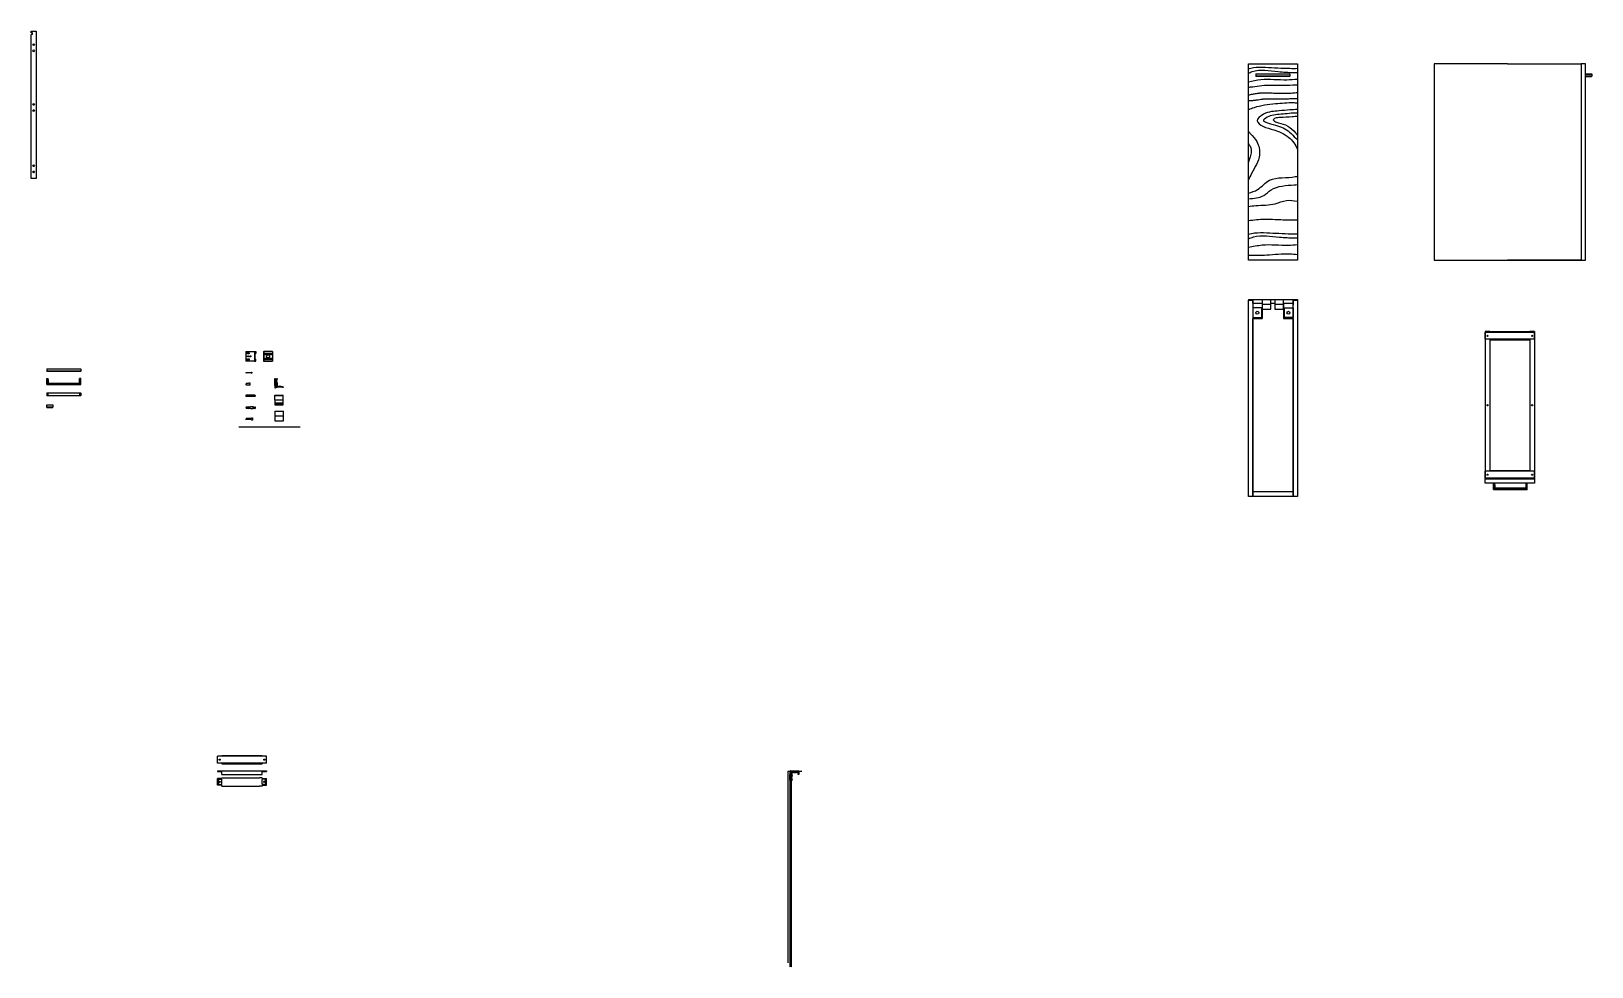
# Model space of a CAD drawing. Header units: millimetres. Extents: x 4413 to 32800, y 1732 to 26183.
# Drawn here: x 10800 to 17160, y 6901 to 10714 of the extents above; entities that cross this region are included whole.
import ezdxf

# ---------------------------------------------------------------- set-up
doc = ezdxf.new("R2010")
doc.units = ezdxf.units.MM

# ---------------------------------------------------------------- blocks, each defined once
blk = doc.blocks.new('TRAMA')
at = {"color": 31}
for points in [[(8883.4, 9688.9), (8899.9, 9696.2), (9006, 9696), (9067.2, 9692.8), (9084.6, 9692.8)], [(8884, 9707.2), (8904.4, 9712.6), (8953.6, 9713.7), (9053.5, 9709.5), (9084, 9709.5)], [(8884, 9655.1), (8935.5, 9663.9), (9041.4, 9663.2), (9084, 9665.6)], [(8884, 9632.9), (8901.7, 9634.6), (8939.1, 9639.8), (9029.3, 9640.4), (9076.9, 9642.3), (9084, 9642.3)], [(9084, 9567.7), (9068.2, 9568.4), (8994.3, 9564.2), (8907.2, 9548.9), (8884, 9540.6)], [(9084, 9541.4), (9052.4, 9540.2), (9009.6, 9536.2), (8945.5, 9522.2), (8920.1, 9495.5), (8942.8, 9474.1), (8987.6, 9458.8), (9048.4, 9428.1), (9083.8, 9380), (9084, 9379.5)], [(9084, 9526.9), (9067.8, 9526.9), (9033, 9523.5), (8972.9, 9515.5), (8949.5, 9502.8), (8945.5, 9498.8), (8962.2, 9487.5), (9033, 9463.4), (9084, 9417.6)], [(9084, 9513.6), (9063.2, 9511.9), (9013.1, 9508.9), (8991.2, 9504.7), (8985.7, 9499.1), (8990.4, 9494), (9007.1, 9487.6), (9044.3, 9474.3), (9076.4, 9446.9), (9084, 9436.8)], [(8884, 9452.8), (8892.8, 9442.9), (8918.1, 9411.1), (8929.6, 9357), (8897.2, 9281.4), (8884, 9254.6)], [(8884, 9402.9), (8891.3, 9392.1), (8895.7, 9365), (8889.8, 9344.5), (8884, 9327.8)], [(8884, 9200.2), (8921.5, 9215.8), (8970.3, 9253.3), (9075.4, 9268.3), (9084, 9270.5)], [(8884, 9178.3), (8946.7, 9191.5), (8976.8, 9214.1), (9070.9, 9234.8), (9084, 9236.1)], [(8884, 9146.4), (8914.7, 9150.2), (8993.7, 9157.7), (9038.9, 9170.9), (9084, 9167.8)], [(8884, 9089), (8949.5, 9095.5), (8993.4, 9094), (9055.2, 9091.8), (9084, 9091.7)], [(8884, 9033.1), (8909.5, 9038.5), (8958.7, 9039.7), (9058.7, 9035.4), (9084, 9035.4)], [(8884, 9014.8), (8905, 9022.2), (9011.1, 9021.9), (9072.3, 9018.8), (9084, 9018.7)], [(8884, 8980.2), (8940.6, 8989.8), (9046.5, 8989.2), (9084, 8991)], [(8884, 8948.8), (8958.7, 8949), (9053.3, 8953.7), (9084, 8950.9)]]:
    blk.add_spline(points, degree=3, dxfattribs=at)
for points, knots in [([(8884, 9601.2), (8885.1, 9601.4), (8891, 9602.6), (8902.4, 9604.9), (8907.9, 9605.9), (8918.4, 9607.6), (8923.5, 9608.3), (8929.3, 9608.9), (8930.2, 9608.9), (8932.2, 9609.1), (8933.2, 9609.2), (8936.3, 9609.4), (8938.3, 9609.5), (8944.6, 9609.8), (8948.9, 9609.8), (8960.3, 9609.8), (8967.6, 9609.7), (8982.7, 9609.1), (8990.6, 9608.8), (9007, 9608.2), (9015.5, 9607.9), (9027.6, 9607.9), (9030.9, 9607.9), (9037.5, 9608), (9040.8, 9608.1), (9050.7, 9608.4), (9057.3, 9608.8), (9065.5, 9609.4), (9067.1, 9609.5), (9071.9, 9610), (9075.1, 9610.3), (9079.3, 9610.7), (9080.5, 9610.8), (9084, 9610.9)], [0, 0, 0, 0, 18.755468, 18.755468, 37.510937, 37.510937, 56.266405, 56.266405, 60.086331, 60.086331, 63.906257, 63.906257, 71.54611, 71.54611, 86.825814, 86.825814, 110.53599, 110.53599, 134.246166, 134.246166, 157.956342, 157.956342, 166.728392, 166.728392, 175.500443, 175.500443, 193.044544, 193.044544, 197.275846, 197.275846, 205.73845, 205.73845, 208.690639, 208.690639, 208.690639, 208.690639]), ([(8884, 9577.5), (8888.1, 9577.7), (8890.6, 9577.9), (8895, 9578.3), (8896.8, 9578.5), (8900, 9578.8), (8901.3, 9578.9), (8903.9, 9579.2), (8905.1, 9579.3), (8907, 9579.5), (8907.8, 9579.6), (8909.3, 9579.8), (8910.1, 9579.9), (8912.3, 9580.2), (8913.8, 9580.4), (8918.1, 9581), (8920.9, 9581.4), (8927.8, 9582.4), (8931.7, 9583), (8936.8, 9583.7), (8938.3, 9583.9), (8940.7, 9584.3), (8941.8, 9584.4), (8943.3, 9584.6), (8943.9, 9584.6), (8944.8, 9584.7), (8945.2, 9584.8), (8946.1, 9584.8), (8946.5, 9584.9), (8947.7, 9585), (8948.6, 9585.1), (8951.1, 9585.3), (8952.8, 9585.4), (8958.1, 9585.6), (8961.8, 9585.7), (8971.4, 9585.9), (8977.6, 9585.8), (8990.7, 9585.5), (8997.5, 9585.3), (9011.8, 9585), (9019.2, 9584.9), (9029.3, 9585), (9031.6, 9585.1), (9036.2, 9585.2), (9038.5, 9585.3), (9045.1, 9585.6), (9049.4, 9585.8), (9059, 9586.3), (9064.3, 9586.6), (9070.7, 9586.8), (9072.1, 9586.9), (9074.4, 9586.9), (9075.2, 9587), (9076.5, 9587), (9077, 9587), (9078.5, 9587), (9079.6, 9587), (9081.7, 9587), (9082.8, 9587), (9084, 9587), (9084, 9587), (9084, 9587)], [0, 0, 0, 0, 7.426073, 7.426073, 12.355891, 12.355891, 15.943599, 15.943599, 18.978993, 18.978993, 20.901222, 20.901222, 22.823452, 22.823452, 26.667911, 26.667911, 34.35683, 34.35683, 46.791949, 46.791949, 51.838335, 51.838335, 55.733243, 55.733243, 57.919106, 57.919106, 59.570362, 59.570362, 61.221617, 61.221617, 64.524128, 64.524128, 71.12915, 71.12915, 84.339193, 84.339193, 104.731051, 104.731051, 125.122909, 125.122909, 145.514768, 145.514768, 151.617123, 151.617123, 157.719479, 157.719479, 169.924191, 169.924191, 186.455496, 186.455496, 191.499083, 191.499083, 194.37737, 194.37737, 196.201836, 196.201836, 199.85077, 199.85077, 203.499703, 203.499703, 207.889657, 207.889657, 207.889657, 207.889657])]:
    blk.add_open_spline(points, degree=3, knots=knots, dxfattribs=at)

msp = doc.modelspace()

# ---------------------------------------------------------------- hatches: boundary and pattern name
h = msp.add_hatch()
h.set_pattern_fill('ANSI31', color=8, scale=1.4)
h.set_pattern_definition([(45, (-4120.059, -2897.8633), (-3.1430896, 3.1430896), [])])
h.paths.add_polyline_path([(13896.5, 6901.3), (13892.5, 6901.3), (13892.5, 7681.3), (13896.5, 7681.3)])

# ---------------------------------------------------------------- linework, layer by layer
at = {"color": 7}
for p, q in [((10799.8, 10706.8), (10799.8, 10713.8)), ((10799.8, 10713.8), (10810.8, 10713.8)), ((10805.4, 10706.8), (10799.8, 10706.8)), ((10805.4, 10699.8), (10799.8, 10699.8)), ((10805.4, 10699.8), (10805.4, 10706.8)), ((15760.2, 10580.2), (15791.2, 10580.2)), ((17134.9, 10580.2), (17116.9, 10580.2)), ((17116.9, 10580.2), (17116.9, 9780.2)), ((17134.9, 9780.2), (17134.9, 10580.2)), ((15791.2, 10539.2), (15792.2, 10540.2)), ((15791.2, 10539.2), (15791.2, 10530.2)), ((15792.2, 10529.2), (15791.2, 10530.2)), ((15929.2, 10539.2), (15928.2, 10540.2)), ((15928.2, 10529.2), (15929.2, 10530.2)), ((15929.2, 10539.2), (15929.2, 10530.2)), ((17134.9, 10529.2), (17134.9, 10540.2)), ((17134.9, 10540.2), (17134.9, 10539.2)), ((17134.9, 10540.2), (17158.9, 10540.2)), ((17134.9, 10529.2), (17158.9, 10529.2)), ((17159.9, 10539.2), (17158.9, 10540.2)), ((17158.9, 10529.2), (17159.9, 10530.2)), ((17159.9, 10539.2), (17159.9, 10530.2)), ((16516.9, 9780.2), (17134.9, 9780.2)), ((17116.9, 9780.2), (17134.9, 9780.2)), ((15760.2, 9620.4), (15960.2, 9620.4)), ((15760.2, 9620.4), (15760.2, 9617.4)), ((15760.2, 8817.4), (15760.2, 9617.4)), ((15760.2, 9617.4), (15778.2, 9617.4)), ((15760.2, 9617.4), (15778.2, 9617.4)), ((15778.2, 9617.4), (15778.2, 8817.4)), ((15778.2, 9605.4), (15778.2, 9617.4)), ((15778.2, 9605.4), (15817, 9605.4)), ((15817, 9620.4), (15852, 9620.4)), ((15817, 9620.4), (15817, 9581.4)), ((15817, 9605.4), (15817, 9542.5)), ((15852, 9581.4), (15852, 9620.4)), ((15852, 9605.4), (15868.4, 9605.4)), ((15868.4, 9620.4), (15903.4, 9620.4)), ((15868.4, 9620.4), (15868.4, 9581.4)), ((15903.4, 9581.4), (15903.4, 9620.4)), ((15903.4, 9605.4), (15903.4, 9542.5)), ((15903.4, 9605.4), (15942.2, 9605.4)), ((15942.2, 9617.4), (15942.2, 9597.4)), ((15942.2, 9617.4), (15960.2, 9617.4)), ((15942.2, 8817.4), (15942.2, 9617.4)), ((15942.2, 9617.4), (15960.2, 9617.4)), ((15942.2, 9605.4), (15942.2, 9617.4)), ((15960.2, 9620.4), (15960.2, 9617.4)), ((15960.2, 9620.4), (15960.2, 8817.4)), ((15960.2, 9617.4), (15960.2, 8817.4)), ((15778.2, 9586.6), (15778.2, 9546.6)), ((15778.2, 9586.6), (15779.2, 9586.6)), ((15778.2, 9546.6), (15779.2, 9546.6)), ((15778.2, 8837.4), (15778.2, 9542.5)), ((15778.2, 9542.5), (15817, 9542.5)), ((15814.2, 9586.6), (15779.2, 9586.6)), ((15779.2, 9546.6), (15814.2, 9546.6)), ((15814.2, 9586.6), (15814.2, 9546.6)), ((15817, 9581.4), (15852, 9581.4)), ((15868.4, 9581.4), (15903.4, 9581.4)), ((15903.4, 9542.5), (15942.2, 9542.5)), ((15906.2, 9586.6), (15906.2, 9546.6)), ((15906.2, 9586.6), (15941.2, 9586.6)), ((15941.2, 9546.6), (15906.2, 9546.6)), ((15942.2, 9586.6), (15941.2, 9586.6)), ((15942.2, 9546.6), (15941.2, 9546.6)), ((15942.2, 9586.6), (15942.2, 9546.6)), ((15942.2, 9542.5), (15942.2, 8837.4)), ((16725.9, 9489.6), (16725.9, 8889.6)), ((16725.9, 9458.6), (16725.9, 9486.6)), ((16743.9, 9489.6), (16907.9, 9489.6)), ((16743.9, 9489.6), (16743.9, 9486.6)), ((16743.9, 9489.6), (16743.9, 9486.6)), ((16907.9, 9489.6), (16907.9, 9486.6)), ((16907.9, 9489.6), (16907.9, 9486.6)), ((16925.9, 9489.6), (16925.9, 8889.6)), ((16925.9, 9458.6), (16925.9, 9486.6)), ((16743.9, 9458.6), (16743.9, 9455.6)), ((16743.9, 9458.6), (16743.9, 8920.6)), ((16907.9, 9458.6), (16907.9, 9455.6)), ((16907.9, 9458.6), (16907.9, 8920.6)), ((11675, 9408.8), (11675, 9368.8)), ((11675, 9408.8), (11710, 9408.8)), ((11710, 9368.8), (11675, 9368.8)), ((11710, 9408.8), (11710, 9368.8)), ((11710, 9408.8), (11715, 9408.8)), ((11710, 9368.8), (11715, 9368.8)), ((11711, 9407.3), (11713.5, 9407.3)), ((11711, 9407.3), (11711, 9370.3)), ((11711, 9370.3), (11713.5, 9370.3)), ((11713.5, 9407.3), (11713.5, 9400.8)), ((11713.5, 9400.8), (11715, 9400.8)), ((11713.5, 9370.3), (11713.5, 9376.8)), ((11713.5, 9376.8), (11715, 9376.8)), ((11715, 9408.8), (11715, 9400.8)), ((11715, 9368.8), (11715, 9376.8)), ((11746.6, 9408.8), (11746.6, 9368.8)), ((11746.6, 9408.8), (11747.6, 9408.8)), ((11746.6, 9368.8), (11747.6, 9368.8)), ((11782.6, 9408.8), (11747.6, 9408.8)), ((11747.6, 9408.8), (11747.6, 9368.8)), ((11747.6, 9368.8), (11782.6, 9368.8)), ((11782.6, 9408.8), (11782.6, 9368.8)), ((10863.5, 9336.8), (10864.5, 9337.8)), ((10863.5, 9336.8), (10863.5, 9327.8)), ((10864.5, 9326.8), (10863.5, 9327.8)), ((10863.5, 9273.6), (10863.5, 9298.6)), ((10863.5, 9298.6), (10868.5, 9298.6)), ((10868.5, 9278.6), (10868.5, 9298.6)), ((10868.5, 9292.6), (10868.5, 9278.6)), ((11001.5, 9298.6), (10996.5, 9298.6)), ((10996.5, 9278.6), (10996.5, 9298.6)), ((10996.5, 9292.6), (10996.5, 9278.6)), ((11001.5, 9336.8), (11000.5, 9337.8)), ((11000.5, 9326.8), (11001.5, 9327.8)), ((11001.5, 9336.8), (11001.5, 9327.8)), ((11001.5, 9273.6), (11001.5, 9298.6)), ((11001.5, 9298.6), (11001.5, 9298.6)), ((11675, 9322.3), (11676, 9323.3)), ((11675, 9322.3), (11676, 9321.3)), ((11676, 9323.3), (11698, 9323.3)), ((11698, 9321.3), (11676, 9321.3)), ((11698, 9324.3), (11698.5, 9324.8)), ((11698, 9324.3), (11698, 9323.3)), ((11698, 9321.3), (11698, 9320.3)), ((11698, 9320.3), (11698.5, 9319.8)), ((11698.5, 9324.8), (11699.6, 9324.8)), ((11698.5, 9319.8), (11699.6, 9319.8)), ((11699.6, 9324.8), (11699.6, 9319.8)), ((11792, 9278.2), (11792, 9298.2)), ((11792, 9298.2), (11794, 9298.2)), ((11794, 9298.2), (11794, 9278.2)), ((11801, 9298.2), (11802.7, 9298.2)), ((11802.7, 9298.2), (11802.7, 9297.1)), ((10863.5, 9273.6), (10868.5, 9278.6)), ((10863.5, 9273.6), (11001.5, 9273.6)), ((10863.5, 9273.6), (10864.5, 9273.6)), ((10863.5, 9238.5), (10864.5, 9239.5)), ((10863.5, 9238.5), (10863.5, 9229.5)), ((10864.5, 9238.5), (10863.5, 9238.5)), ((10864.5, 9228.5), (10863.5, 9229.5)), ((10996.5, 9278.6), (10868.5, 9278.6)), ((10868.5, 9228.5), (10868.5, 9239.5)), ((10996.5, 9278.6), (11001.5, 9273.6)), ((10996.5, 9239.5), (10996.5, 9228.5)), ((11001.5, 9238.5), (11000.5, 9239.5)), ((11000.5, 9238.5), (11001.5, 9238.5)), ((11000.5, 9228.5), (11001.5, 9229.5)), ((11001.5, 9238.5), (11001.5, 9229.5)), ((11675, 9275.8), (11676.2, 9278.3)), ((11675, 9275.8), (11676.2, 9273.3)), ((11676, 9230.4), (11675, 9229.4)), ((11675, 9229.4), (11675, 9226.4)), ((11676, 9225.4), (11675, 9226.4)), ((11686, 9278.3), (11676.2, 9278.3)), ((11676.2, 9278.3), (11676.2, 9278.3)), ((11676.2, 9273.3), (11686, 9273.3)), ((11676.2, 9273.3), (11676.2, 9273.3)), ((11686, 9279.3), (11688.5, 9280.3)), ((11686, 9278.3), (11686, 9279.3)), ((11686, 9272.3), (11686, 9273.3)), ((11686, 9272.3), (11688.5, 9271.3)), ((11688.5, 9280.3), (11691, 9280.3)), ((11691, 9271.3), (11688.5, 9271.3)), ((11691, 9280.3), (11691, 9271.3)), ((11710.9, 9230.4), (11711.9, 9229.4)), ((11710.9, 9225.4), (11711.9, 9226.4)), ((11711.9, 9229.4), (11711.9, 9226.4)), ((11794, 9259.2), (11792, 9278.2)), ((11792, 9230.5), (11827, 9230.5)), ((11792, 9229.4), (11792, 9230.5)), ((11792, 9229.4), (11827, 9229.4)), ((11794, 9278.2), (11801, 9278.2)), ((11796, 9259.2), (11794, 9259.2)), ((11796, 9259.2), (11796, 9274.2)), ((11796, 9274.2), (11801, 9274.2)), ((11796, 9274.2), (11796, 9259.2)), ((11799, 9262.2), (11799, 9265.1)), ((11799, 9265.1), (11801, 9265.1)), ((11802.6, 9262.2), (11799, 9262.2)), ((11801, 9265.1), (11801, 9274.2)), ((11802.7, 9279.3), (11802.6, 9265.1)), ((11827, 9262.2), (11823.4, 9262.2)), ((11823.5, 9265.1), (11827, 9265.1)), ((11827, 9265.1), (11827, 9262.2)), ((11827, 9229.4), (11827, 9230.5)), ((10863.5, 9180.9), (10863.5, 9191.9)), ((10863.5, 9191.9), (10863.5, 9190.9)), ((10863.5, 9191.9), (10887.5, 9191.9)), ((10863.5, 9180.9), (10887.5, 9180.9)), ((10888.5, 9190.9), (10887.5, 9191.9)), ((10887.5, 9180.9), (10888.5, 9181.9)), ((10888.5, 9190.9), (10888.5, 9181.9)), ((11675, 9179.9), (11676.2, 9182.4)), ((11675, 9179.9), (11676.2, 9177.4)), ((11683, 9182.4), (11676.2, 9182.4)), ((11676.2, 9177.4), (11683, 9177.4)), ((11683, 9182.4), (11683, 9184.9)), ((11683, 9184.9), (11684, 9183.7)), ((11683, 9177.4), (11683, 9182.4)), ((11683, 9174.9), (11683, 9177.4)), ((11683, 9174.9), (11684, 9176.2)), ((11684, 9183.7), (11694, 9183.7)), ((11694, 9176.2), (11684, 9176.2)), ((11704, 9183.7), (11694, 9183.7)), ((11694, 9176.2), (11704, 9176.2)), ((11705, 9184.9), (11704, 9183.7)), ((11705, 9174.9), (11704, 9176.2)), ((11705, 9182.4), (11705, 9184.9)), ((11705, 9184.9), (11705, 9181.9)), ((11705, 9177.4), (11705, 9182.4)), ((11705, 9181.9), (11711, 9181.9)), ((11705, 9174.9), (11705, 9177.9)), ((11705, 9177.9), (11711, 9177.9)), ((11705, 9174.9), (11705, 9177.4)), ((11711, 9181.9), (11711, 9183.4)), ((11711, 9183.4), (11712.5, 9183.4)), ((11711, 9177.9), (11711, 9176.4)), ((11711, 9176.4), (11712.5, 9176.4)), ((11712.5, 9183.4), (11712.5, 9176.4)), ((11792, 9211.6), (11792, 9191.5)), ((11792, 9211.6), (11827, 9211.6)), ((11792, 9199.1), (11827, 9199.1)), ((11792, 9197.4), (11827, 9197.4)), ((11792, 9194.5), (11827, 9194.5)), ((11792, 9191.5), (11827, 9191.5)), ((11793.2, 9165.7), (11828.2, 9165.7)), ((11793.2, 9165.7), (11793.2, 9126.7)), ((11827, 9191.5), (11827, 9211.6)), ((11828.2, 9126.7), (11828.2, 9165.7)), ((11646.5, 9102), (11896.5, 9102)), ((11675, 9133.5), (11676.2, 9136)), ((11675, 9133.5), (11676.2, 9131)), ((11676.2, 9136), (11676.2, 9136)), ((11698.2, 9136), (11676.2, 9136)), ((11676.2, 9131), (11676.2, 9131)), ((11698.2, 9131), (11676.2, 9131)), ((11698.2, 9137), (11699.2, 9138)), ((11698.2, 9136), (11698.2, 9137)), ((11698.2, 9130), (11698.2, 9131)), ((11698.2, 9130), (11699.2, 9129)), ((11699.2, 9138), (11701.2, 9138)), ((11701.2, 9129), (11699.2, 9129)), ((11701.2, 9138), (11701.2, 9129)), ((11793.2, 9126.7), (11828.2, 9126.7)), ((16725.9, 8892.6), (16725.9, 8920.6)), ((16743.9, 8923.6), (16907.9, 8923.6)), ((16743.9, 8923.6), (16743.9, 8920.6)), ((16743.9, 8923.6), (16743.9, 8920.6)), ((16907.9, 8923.6), (16907.9, 8920.6)), ((16907.9, 8923.6), (16907.9, 8920.6)), ((16925.9, 8892.6), (16925.9, 8920.6)), ((16725.9, 8889.6), (16925.9, 8889.6)), ((16725.9, 8871.6), (16725.9, 8889.6)), ((16925.9, 8871.6), (16725.9, 8871.6)), ((16743.9, 8892.6), (16743.9, 8889.6)), ((16743.9, 8892.6), (16743.9, 8889.6)), ((16759.2, 8846.6), (16759.2, 8871.6)), ((16759.2, 8871.6), (16764.2, 8871.6)), ((16759.2, 8846.6), (16764.2, 8851.6)), ((16759.2, 8846.6), (16897.2, 8846.6)), ((16759.2, 8846.6), (16760.2, 8846.6)), ((16764.2, 8851.6), (16764.2, 8871.6)), ((16764.2, 8865.6), (16764.2, 8851.6)), ((16892.2, 8851.6), (16764.2, 8851.6)), ((16897.2, 8871.6), (16892.2, 8871.6)), ((16892.2, 8851.6), (16892.2, 8871.6)), ((16892.2, 8865.6), (16892.2, 8851.6)), ((16892.2, 8851.6), (16897.2, 8846.6)), ((16897.2, 8846.6), (16897.2, 8871.6)), ((16897.2, 8871.6), (16897.2, 8871.6)), ((16907.9, 8892.6), (16907.9, 8889.6)), ((16907.9, 8892.6), (16907.9, 8889.6)), ((16925.9, 8889.6), (16925.9, 8871.6)), ((15778.2, 8817.4), (15760.2, 8817.4)), ((15778.2, 8817.4), (15778.2, 8837.4)), ((15778.2, 8837.4), (15942.2, 8837.4)), ((15778.2, 8837.4), (15942.2, 8837.4)), ((15942.2, 8817.4), (15778.2, 8817.4)), ((15942.2, 8837.4), (15942.2, 8817.4)), ((15960.2, 8817.4), (15942.2, 8817.4)), ((11558.7, 7731.3), (11558.7, 7759.3)), ((11576.7, 7762.3), (11576.7, 7759.3)), ((11740.7, 7762.3), (11740.7, 7759.3)), ((11758.7, 7731.3), (11758.7, 7759.3)), ((11558.7, 7700.3), (11758.7, 7700.3)), ((11558.7, 7700.3), (11558.7, 7697.3)), ((11558.7, 7697.3), (11576.7, 7697.3)), ((11576.7, 7731.3), (11576.7, 7728.3)), ((11576.7, 7685.3), (11576.7, 7697.3)), ((11740.7, 7731.3), (11740.7, 7728.3)), ((11740.7, 7685.3), (11740.7, 7697.3)), ((11740.7, 7697.3), (11758.7, 7697.3)), ((11758.7, 7700.3), (11758.7, 7697.3)), ((13892.5, 7700.3), (13890.5, 7681.3)), ((13894.5, 7700.3), (13892.5, 7700.3)), ((13894.5, 7700.3), (13894.5, 7685.3)), ((13894.5, 7700.3), (13928.5, 7700.3)), ((13894.5, 7700.3), (13894.5, 7685.3)), ((13894.5, 7685.3), (13894.5, 7700.3)), ((13925.5, 7697.3), (13897.5, 7697.3)), ((13897.5, 7697.3), (13897.5, 7685.3)), ((13901.1, 7697.3), (13897.5, 7697.3)), ((13897.5, 7697.3), (13897.5, 7694.3)), ((13925.5, 7697.3), (13921.9, 7697.3)), ((13925.5, 7685.3), (13925.5, 7697.3)), ((13925.5, 7694.3), (13925.5, 7697.3)), ((13928.5, 7700.3), (13928.5, 7685.3)), ((11558.7, 7640.8), (11558.7, 7668.8)), ((11562.7, 7654.8), (11562.7, 7663.8)), ((11562.7, 7654.8), (11562.7, 7645.8)), ((11564.7, 7665.8), (11574.7, 7665.8)), ((11564.7, 7643.8), (11574.7, 7643.8)), ((11576.7, 7685.3), (11740.7, 7685.3)), ((11576.7, 7668.8), (11576.7, 7671.8)), ((11576.7, 7645.8), (11576.7, 7663.8)), ((11576.7, 7637.8), (11576.7, 7640.8)), ((11740.7, 7671.8), (11730.1, 7671.8)), ((11740.7, 7637.8), (11730.1, 7637.8)), ((11740.7, 7668.8), (11740.7, 7671.8)), ((11740.7, 7645.8), (11740.7, 7663.8)), ((11740.7, 7640.8), (11740.7, 7637.8)), ((11752.7, 7665.8), (11742.7, 7665.8)), ((11752.7, 7643.8), (11742.7, 7643.8)), ((11754.7, 7654.8), (11754.7, 7663.8)), ((11754.7, 7654.8), (11754.7, 7645.8)), ((11758.7, 7640.8), (11758.7, 7668.8)), ((13890.5, 7681.3), (13890.5, 7661.3)), ((13890.5, 7661.3), (13892.5, 7661.3)), ((13892.5, 7661.3), (13892.5, 7681.3)), ((13892.5, 7681.3), (13899.5, 7681.3)), ((13894.5, 7685.3), (13899.5, 7685.3)), ((13897.5, 7694.3), (13899.5, 7694.3)), ((13899.5, 7694.3), (13899.5, 7685.3)), ((13899.5, 7661.3), (13901.2, 7661.3)), ((13901.2, 7680.2), (13901.1, 7694.3)), ((13901.2, 7661.3), (13901.2, 7662.4)), ((13922, 7694.3), (13925.5, 7694.3)), ((13928.5, 7685.3), (13925.5, 7685.3))]:
    msp.add_line(p, q, dxfattribs=at)
at = {"color": 8}
for p, q in [((17134.9, 10539.2), (17159.9, 10539.2)), ((17159.9, 10530.2), (17134.9, 10530.2)), ((11751.6, 9402.3), (11782.6, 9402.3)), ((11751.6, 9400.3), (11782.6, 9400.3)), ((11751.6, 9398.3), (11782.6, 9398.3)), ((11751.6, 9396.3), (11782.6, 9396.3)), ((11751.6, 9381.3), (11782.6, 9381.3)), ((11751.6, 9379.3), (11782.6, 9379.3)), ((11751.6, 9377.3), (11782.6, 9377.3)), ((11751.6, 9375.3), (11782.6, 9375.3)), ((10864.5, 9274.6), (10864.5, 9298.6)), ((11000.5, 9274.6), (11000.5, 9298.6)), ((10864.5, 9274.6), (11000.5, 9274.6)), ((11792, 9211.6), (11792, 9229.4)), ((11827, 9211.6), (11827, 9229.4)), ((10863.5, 9190.9), (10888.5, 9190.9)), ((10888.5, 9181.9), (10863.5, 9181.9)), ((11825.2, 9145.7), (11796.2, 9145.7)), ((16760.2, 8847.6), (16760.2, 8871.6)), ((16760.2, 8847.6), (16896.2, 8847.6)), ((16896.2, 8847.6), (16896.2, 8871.6))]:
    msp.add_line(p, q, dxfattribs=at)
at = {"color": 9}
for p, q in [((15849, 9600.4), (15820, 9600.4)), ((15900.4, 9600.4), (15871.4, 9600.4))]:
    msp.add_line(p, q, dxfattribs=at)
for p, q in [((13925.5, 7697.3), (13897.5, 7697.3)), ((13941.1, 7697.3), (13928.5, 7697.3))]:
    msp.add_line(p, q)
at = {"color": 1}
for p, q in [((13892.5, 6901.3), (13892.5, 7681.3)), ((13892.5, 7681.3), (13896.5, 7681.3)), ((13896.5, 7681.3), (13896.5, 6901.3))]:
    msp.add_line(p, q, dxfattribs=at)
at = {"color": 7}
for points in [[(10810.8, 10713.8), (10819.8, 10713.8), (10819.8, 10113.8), (10799.8, 10113.8), (10799.8, 10699.8)], [(15792.2, 10540.2), (15860.2, 10540.2), (15928.2, 10540.2)], [(15928.2, 10529.2), (15860.2, 10529.2), (15792.2, 10529.2)], [(16743.9, 9489.6), (16725.9, 9489.6)], [(16925.9, 9486.6), (16825.9, 9486.6), (16725.9, 9486.6)], [(16743.9, 9489.6), (16825.9, 9489.6), (16907.9, 9489.6)], [(16925.9, 9489.6), (16907.9, 9489.6)], [(16925.9, 9458.6), (16825.9, 9458.6), (16725.9, 9458.6)], [(16743.9, 9455.6), (16825.9, 9455.6), (16907.9, 9455.6)], [(10864.5, 9337.8), (10932.5, 9337.8), (11000.5, 9337.8)], [(11000.5, 9326.8), (10932.5, 9326.8), (10864.5, 9326.8)], [(10868.5, 9229.5), (10863.5, 9229.5)], [(10868.5, 9238.5), (10864.5, 9238.5)], [(11000.5, 9238.5), (10996.5, 9238.5)], [(11001.5, 9229.5), (10996.5, 9229.5)], [(11710.9, 9230.4), (11704.9, 9230.4), (11676, 9230.4)], [(11710.9, 9225.4), (11704.9, 9225.4), (11676, 9225.4)], [(16925.9, 8920.6), (16825.9, 8920.6), (16725.9, 8920.6)], [(16743.9, 8923.6), (16825.9, 8923.6), (16907.9, 8923.6)], [(16925.9, 8892.6), (16825.9, 8892.6), (16725.9, 8892.6)], [(16725.9, 8889.6), (16743.9, 8889.6)], [(16743.9, 8889.6), (16825.9, 8889.6), (16907.9, 8889.6)], [(16907.9, 8889.6), (16925.9, 8889.6)], [(11758.7, 7759.3), (11658.7, 7759.3), (11558.7, 7759.3)], [(11576.7, 7762.3), (11658.7, 7762.3), (11740.7, 7762.3)], [(11758.7, 7731.3), (11658.7, 7731.3), (11558.7, 7731.3)], [(11576.7, 7728.3), (11658.7, 7728.3), (11740.7, 7728.3)], [(13892.2, 7697.3), (13883.7, 7697.3), (13883.7, 6917.3)], [(11576.7, 7668.8), (11576.7, 7668.8), (11558.7, 7668.8)], [(11576.7, 7640.8), (11576.7, 7640.8), (11558.7, 7640.8)], [(11576.7, 7671.8), (11658.7, 7671.8), (11730.1, 7671.8)], [(11576.7, 7637.8), (11658.7, 7637.8), (11730.1, 7637.8)], [(11740.7, 7668.8), (11740.7, 7668.8), (11758.7, 7668.8)], [(11740.7, 7640.8), (11740.7, 7640.8), (11758.7, 7640.8)]]:
    msp.add_lwpolyline(points, dxfattribs=at)
msp.add_lwpolyline([(15760.2, 10580.2), (15960.2, 10580.2), (15960.2, 9780.2), (15760.2, 9780.2)], close=True, dxfattribs=at)
for points in [[(16816.9, 10580.2), (16516.9, 10580.2), (16516.9, 9780.2), (16816.9, 9780.2)], [(16816.9, 10580.2), (17116.9, 10580.2), (17116.9, 9780.2), (16816.9, 9780.2)]]:
    msp.add_lwpolyline(points)
at = {"color": 8}
for points in [[(15929.2, 10539.2), (15860.2, 10539.2), (15791.2, 10539.2)], [(15929.2, 10530.2), (15860.2, 10530.2), (15791.2, 10530.2)], [(11001.5, 9336.8), (10932.5, 9336.8), (10863.5, 9336.8)], [(11001.5, 9327.8), (10932.5, 9327.8), (10863.5, 9327.8)], [(10864.5, 9239.5), (10932.5, 9239.5), (11000.5, 9239.5)], [(11000.5, 9228.5), (10932.5, 9228.5), (10864.5, 9228.5)], [(11710.9, 9229.4), (11704.9, 9229.4), (11676, 9229.4)], [(11710.9, 9228.4), (11704.9, 9228.4), (11676, 9228.4)], [(11710.9, 9227.4), (11704.9, 9227.4), (11676, 9227.4)], [(11710.9, 9226.4), (11704.9, 9226.4), (11676, 9226.4)]]:
    msp.add_lwpolyline(points, dxfattribs=at)
for centre, radius in [((10809.8, 10658.8), 3.5), ((10809.8, 10633.8), 3.5), ((10809.8, 10415.3), 3.5), ((10809.8, 10390.3), 3.5), ((10809.8, 10165.3), 3.5), ((10809.8, 10140.3), 3.5), ((16734.9, 9472.6), 2.5), ((16916.9, 9472.6), 2.5), ((11678.8, 9388.8), 1.75), ((11679.9, 9401.3), 2.5), ((11679.9, 9376.3), 2.5), ((11686.1, 9401.3), 2.5), ((11686.1, 9376.3), 2.5), ((11685.6, 9388.8), 1.75), ((11692.4, 9388.8), 2.5), ((16734.9, 9189.6), 2.5), ((16916.9, 9189.6), 2.5), ((16734.9, 8906.6), 2.5), ((16916.9, 8906.6), 2.5), ((11567.7, 7745.3), 2.5), ((11749.7, 7745.3), 2.5), ((11567.7, 7654.8), 2.5), ((11749.7, 7654.8), 2.5)]:
    msp.add_circle(centre, radius, dxfattribs=at)
at = {"color": 7}
for centre, radius in [((15796.7, 9566.6), 6), ((15923.7, 9566.6), 6), ((11765.1, 9388.8), 6), ((10866, 9234), 1), ((10999, 9234), 1)]:
    msp.add_circle(centre, radius, dxfattribs=at)
for centre, radius, start, end in [((11816.2, 9288.2), 18.2, 146.60151, 213.39849), ((11816.2, 9288.2), 16.2, 146.60151, 213.39849), ((11813, 9233.9), 32.9, 71.56582, 108.43418), ((11813, 9231), 32.9, 71.56582, 108.43418), ((13911.5, 7728.5), 32.9, 251.56582, 288.43418), ((11564.7, 7663.8), 2, 90, 180), ((11564.7, 7645.8), 2, 180, 270), ((11574.7, 7663.8), 2, 0, 90), ((11574.7, 7645.8), 2, 270, 0), ((11742.7, 7663.8), 2, 90, 180), ((11742.7, 7645.8), 2, 180, 270), ((11752.7, 7663.8), 2, 0, 90), ((11752.7, 7645.8), 2, 270, 0), ((13914.7, 7671.3), 18.2, 146.60151, 213.39849), ((13914.7, 7671.3), 16.2, 146.60151, 213.39849), ((13911.5, 7725.6), 32.9, 251.56582, 288.43418)]:
    msp.add_arc(centre, radius, start, end, dxfattribs=at)

# ---------------------------------------------------------------- block references
at = {"color": 31}
msp.add_blockref('TRAMA', (6876.2, 853), dxfattribs=at)

doc.saveas('drawing.dxf')
